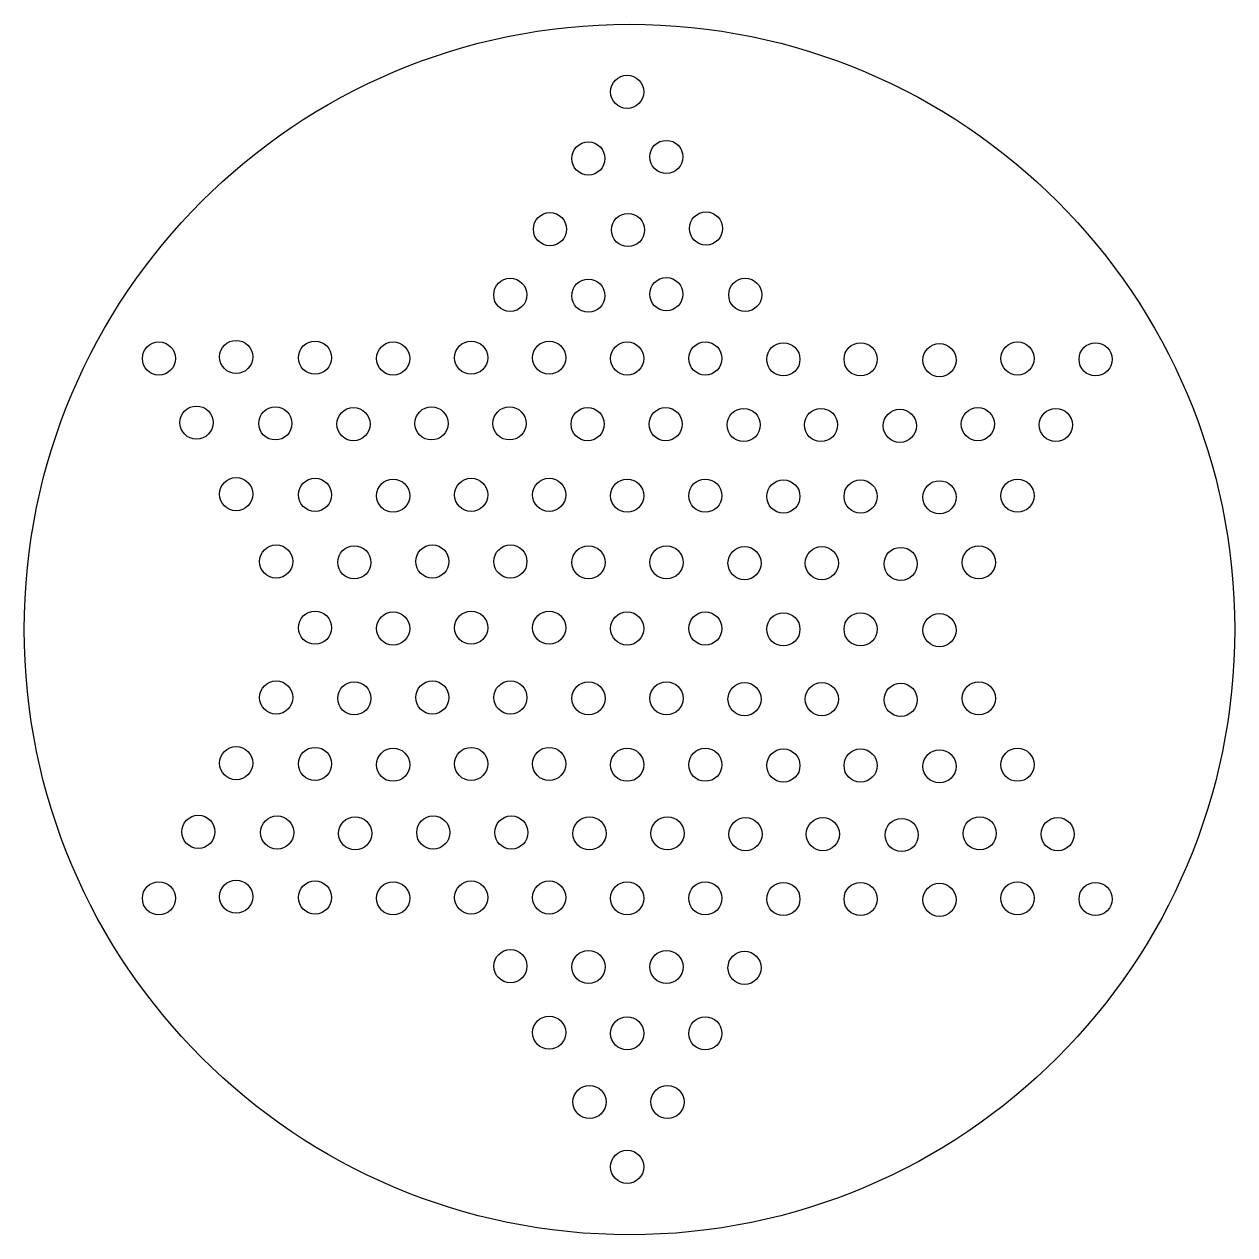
# Model space of a CAD drawing. Extents: x 0 to 18, y 0.1 to 18.1.
import ezdxf

# ---------------------------------------------------------------- set-up
doc = ezdxf.new("R2010")
doc.units = 0
doc.header["$LTSCALE"] = 0.000394
doc.layers.add('1', color=7, linetype='CONTINUOUS')
doc.layers.add('2', color=7, linetype='CONTINUOUS')

msp = doc.modelspace()

# ---------------------------------------------------------------- linework, layer by layer
at = {"layer": '1', "color": 3, "linetype": 'BYBLOCK'}
for centre in [(8.981, 17.078), (8.403, 16.085), (9.565, 16.108), (7.831, 15.031), (8.994, 15.02), (10.156, 15.043), (7.24, 14.053), (8.403, 14.041), (9.565, 14.065), (10.74, 14.053), (7.242, 4.055), (8.405, 4.043), (9.567, 4.043), (10.73, 4.031), (7.82, 3.065), (8.982, 3.054), (10.145, 3.054), (8.419, 2.032), (9.581, 2.032), (8.982, 1.065)]:
    msp.add_circle(centre, 0.247, dxfattribs=at)
at = {"layer": '1', "color": 2, "linetype": 'BYBLOCK'}
for centre in [(2.007, 13.106), (3.158, 13.129), (4.332, 13.118), (5.495, 13.106), (2.567, 12.151), (3.741, 12.139), (4.904, 12.127), (3.158, 11.086), (4.332, 11.074), (3.754, 10.081), (14.218, 8.044), (13.633, 7.031), (14.795, 7.055), (13.069, 6.009), (14.232, 6.033), (15.394, 6.021), (12.458, 5.055), (13.633, 5.043), (14.795, 5.066), (15.958, 5.055)]:
    msp.add_circle(centre, 0.247, dxfattribs=at)
at = {"layer": '1', "linetype": 'BYBLOCK'}
for centre in [(6.657, 13.118), (7.82, 13.118), (8.982, 13.106), (10.145, 13.106), (11.308, 13.094), (6.067, 12.139), (7.229, 12.139), (8.392, 12.127), (9.554, 12.127), (10.717, 12.116), (11.868, 12.116), (5.495, 11.062), (6.657, 11.074), (7.82, 11.074), (8.982, 11.062), (10.145, 11.062), (11.308, 11.051), (12.458, 11.051), (4.917, 10.069), (6.08, 10.081), (7.242, 10.081), (8.405, 10.069), (9.567, 10.069), (10.73, 10.057), (11.881, 10.057), (13.055, 10.046), (4.332, 9.096), (5.495, 9.084), (6.657, 9.096), (7.82, 9.096), (8.982, 9.084), (10.145, 9.084), (11.308, 9.072), (12.458, 9.072), (13.633, 9.06), (6.08, 8.056), (7.242, 8.056), (4.917, 8.044), (8.405, 8.044), (9.567, 8.044), (10.73, 8.032), (11.881, 8.032), (13.055, 8.021), (5.495, 7.055), (6.657, 7.067), (7.82, 7.067), (8.982, 7.055), (10.145, 7.055), (11.308, 7.043), (12.458, 7.043), (6.093, 6.045), (7.256, 6.045), (8.419, 6.033), (9.581, 6.033), (10.744, 6.021), (11.895, 6.021), (6.657, 5.078), (7.82, 5.078), (8.982, 5.066), (10.145, 5.066), (11.308, 5.055)]:
    msp.add_circle(centre, 0.247, dxfattribs=at)
at = {"layer": '1', "color": 1, "linetype": 'BYBLOCK'}
for centre in [(14.795, 13.106), (12.458, 13.094), (13.633, 13.082), (15.958, 13.094), (13.042, 12.104), (14.205, 12.127), (15.367, 12.116), (13.633, 11.039), (14.795, 11.062), (14.218, 10.069), (3.754, 8.056), (3.158, 7.078), (4.332, 7.067), (2.594, 6.056), (3.768, 6.045), (4.931, 6.033), (2.007, 5.066), (3.158, 5.09), (4.332, 5.078), (5.495, 5.066)]:
    msp.add_circle(centre, 0.247, dxfattribs=at)
at = {"layer": '2', "color": 4, "linetype": 'BYBLOCK'}
msp.add_circle((9.016, 9.069), 9.015, dxfattribs=at)

doc.saveas('drawing.dxf')
